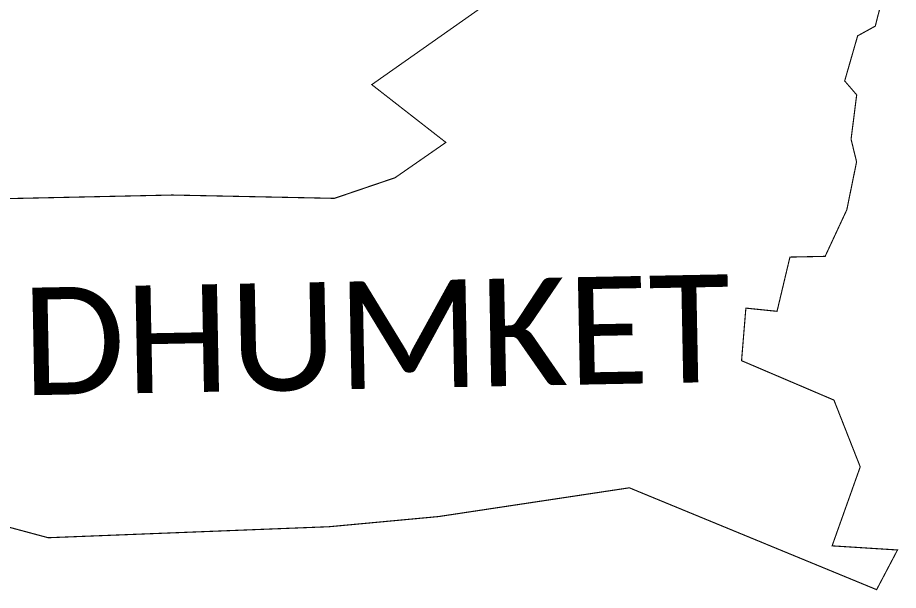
# Model space of a CAD drawing. Header units: metres. Extents: x 257943 to 260570, y 2207653 to 2209781.
# Drawn here: x 258943 to 260512, y 2207653 to 2208673 of the extents above; entities that cross this region are included whole.
import ezdxf

# ---------------------------------------------------------------- set-up
doc = ezdxf.new("R2010")
doc.units = ezdxf.units.M
doc.layers.add('VILLAGE NAME', color=250, linetype='Continuous')
doc.styles.get("Standard").update_dxf_attribs({"font": 'simplex.shx'})

msp = doc.modelspace()

# ---------------------------------------------------------------- linework, layer by layer
at = {"color": 6, "const_width": 2, "flags": 128}
for points in [[(258799.5, 2208348), (259218.9, 2208357.1), (259507.4, 2208351.2), (259615.4, 2208387.9), (259706, 2208450.8), (259574, 2208553.7), (259883, 2208771), (260044.9, 2208905.5), (260095.2, 2208999.3), (260307.2, 2209051.2), (260461.9, 2209238.1)], [(260496.7, 2208758.6), (260470.9, 2208657.9), (260439.5, 2208640.6), (260416.4, 2208560.3), (260437.8, 2208535.5), (260427.8, 2208456.5), (260437.6, 2208416.2), (260420.2, 2208330.8), (260381.6, 2208247.9), (260318.9, 2208246.6), (260295.9, 2208150), (260240.4, 2208155.7), (260232.7, 2208062.1), (260397.3, 2207991.9), (260444.1, 2207873), (260394, 2207732.3), (260510.5, 2207725), (260473.3, 2207654.3), (260032.8, 2207835.7), (259693, 2207784.5), (259498.1, 2207766.4), (258997.5, 2207746.8), (258601, 2207853.3)]]:
    msp.add_lwpolyline(points, dxfattribs=at)

# ---------------------------------------------------------------- texts
at = {"layer": 'VILLAGE NAME', "insert": (258949.1, 2208191.7), "char_height": 191.456, "attachment_point": 1, "rotation": 1.1028}
msp.add_mtext_dynamic_manual_height_columns('{\\fCalibri|b0|i0|c0|p34;DHUMKET}', width=1279.793, gutter_width=957.3, heights=[0], dxfattribs=at)

doc.saveas('drawing.dxf')
